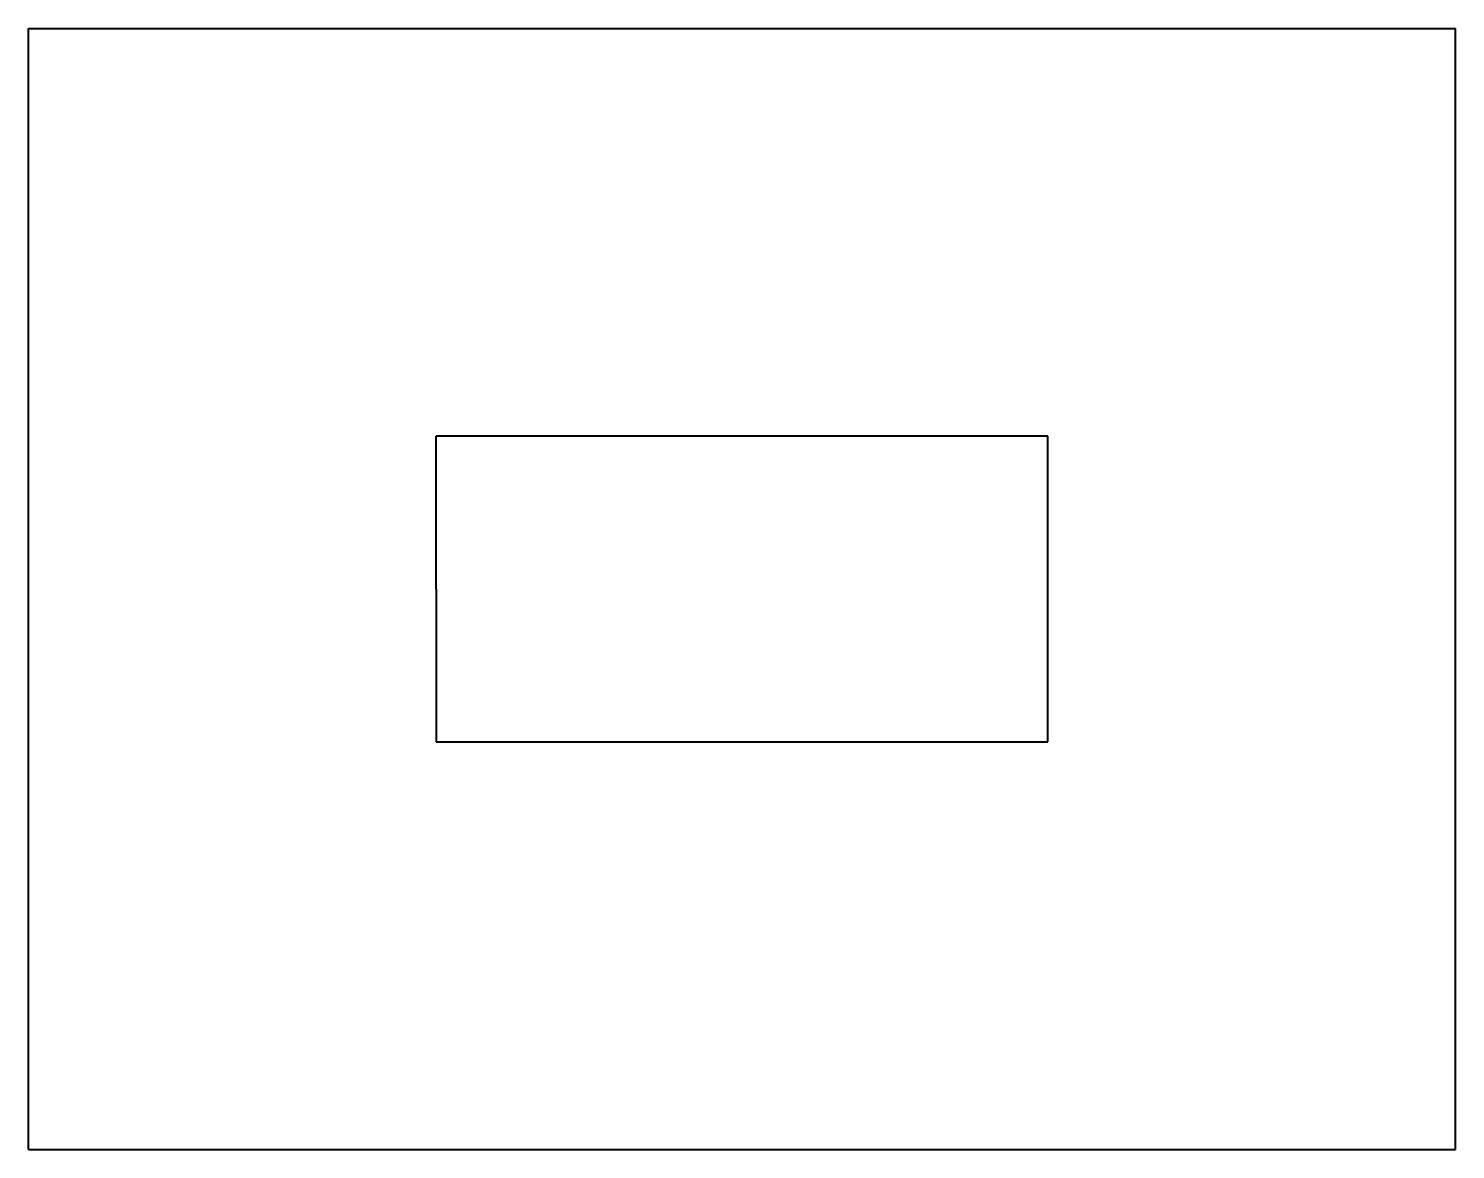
# Model space of a CAD drawing. Header units: inches. Extents: x 0 to 3.5, y 0 to 2.75.
import ezdxf

# ---------------------------------------------------------------- set-up
doc = ezdxf.new("R2010")
doc.units = ezdxf.units.IN
doc.header["$MEASUREMENT"] = 0
doc.layers.add('ModelSketch_Visible', color=7, linetype='Continuous', lineweight=40)

msp = doc.modelspace()

# ---------------------------------------------------------------- linework, layer by layer
at = {"layer": 'ModelSketch_Visible'}
for p, q in [((0, 2.75), (3.5, 2.75)), ((0, 0), (0, 2.75)), ((3.5, 0), (3.5, 2.75)), ((2.5, 1.75), (1, 1.75)), ((1, 1.375), (1, 1.75)), ((2.5, 1), (2.5, 1.75)), ((1, 1.375), (1, 1)), ((1, 1), (2.5, 1)), ((0, 0), (3.5, 0))]:
    msp.add_line(p, q, dxfattribs=at)

doc.saveas('drawing.dxf')
